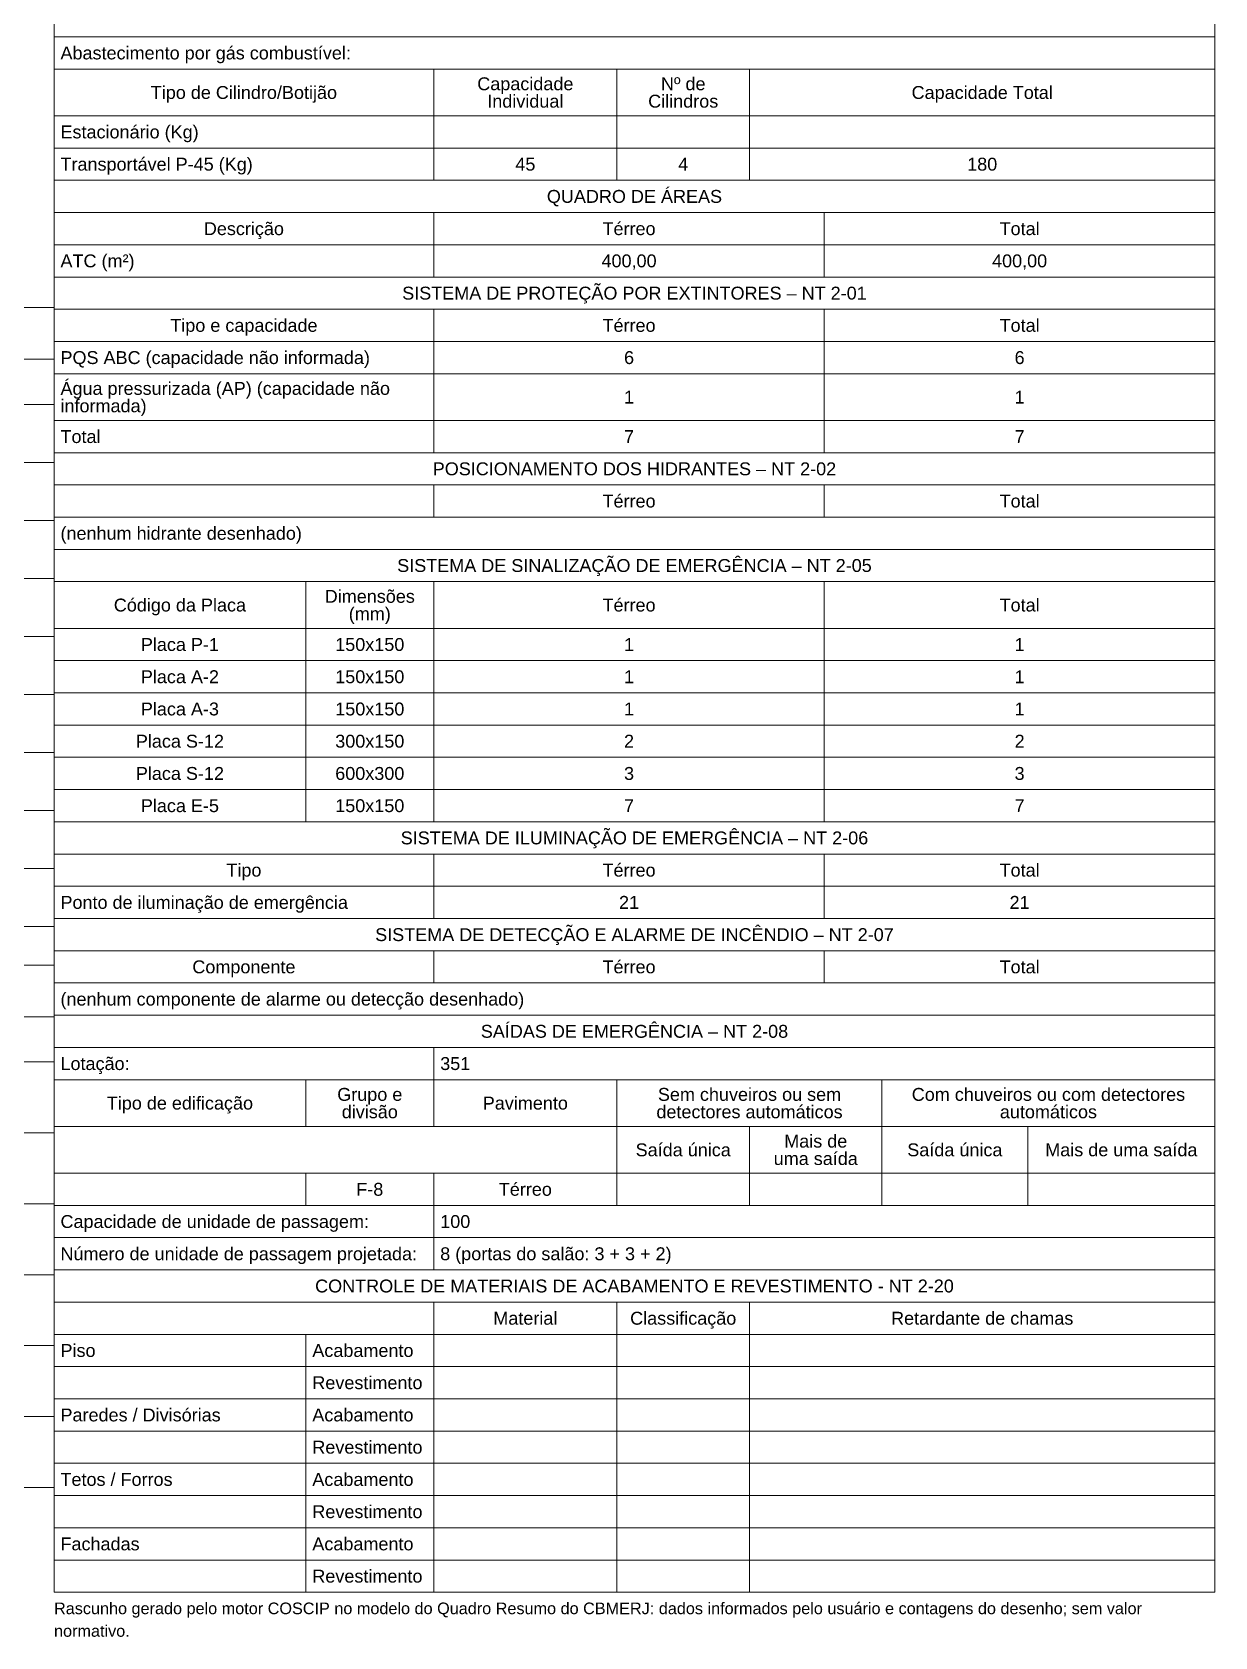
# Model space of a CAD drawing. Header units: metres. Extents: x -2 to 241, y -44 to 80.
# Drawn here: x 49.66 to 68, y -5.12 to 19.77 of the extents above; entities that cross this region are included whole.
import ezdxf
from ezdxf.enums import TextEntityAlignment as Align

# ---------------------------------------------------------------- set-up
doc = ezdxf.new("R2010")
doc.units = ezdxf.units.M
doc.header["$LTSCALE"] = 0.1
doc.layers.add('LEGENDA', color=7, linetype='Continuous', lineweight=13)
doc.layers.add('QUADRO', color=7, linetype='Continuous', lineweight=18)
doc.styles.add('COSCIP-TEXTO', font='arial.ttf')

msp = doc.modelspace()

# ---------------------------------------------------------------- linework, layer by layer
at = {"layer": 'LEGENDA'}
for p, q in [((34, 15.5), (50, 15.5)), ((50, 15.5), (50, 5.9)), ((34, 14.7), (50, 14.7)), ((34, 14), (50, 14)), ((34, 13.1), (50, 13.1)), ((34, 12.2), (50, 12.2)), ((34, 11.3), (50, 11.3)), ((34, 10.4), (50, 10.4)), ((34, 9.5), (50, 9.5)), ((34, 8.6), (50, 8.6)), ((34, 7.7), (50, 7.7)), ((34, 6.8), (50, 6.8)), ((34, 5.9), (50, 5.9)), ((34, 5.3), (50, 5.3)), ((50, 5.3), (50, -2.8)), ((34, 4.5), (50, 4.5)), ((34, 3.8), (50, 3.8)), ((34, 2.7), (50, 2.7)), ((34, 1.6), (50, 1.6)), ((34, 0.5), (50, 0.5)), ((34, -0.6), (50, -0.6)), ((34, -1.7), (50, -1.7)), ((34, -2.8), (50, -2.8))]:
    msp.add_line(p, q, dxfattribs=at)
at = {"layer": 'QUADRO'}
for p, q in [((50, 20.2), (50, 19.7)), ((68, 20.2), (68, 19.7)), ((50, 19.7), (68, 19.7)), ((50, 19.7), (68, 19.7)), ((50, 19.7), (50, 19.2)), ((68, 19.7), (68, 19.2)), ((50, 19.2), (68, 19.2)), ((50, 19.2), (68, 19.2)), ((50, 19.2), (50, 18.475)), ((55.888, 19.2), (55.888, 18.475)), ((58.729, 19.2), (58.729, 18.475)), ((60.784, 19.2), (60.784, 18.475)), ((68, 19.2), (68, 18.475)), ((50, 18.475), (68, 18.475)), ((50, 18.475), (68, 18.475)), ((50, 18.475), (50, 17.975)), ((55.888, 18.475), (55.888, 17.975)), ((58.729, 18.475), (58.729, 17.975)), ((60.784, 18.475), (60.784, 17.975)), ((68, 18.475), (68, 17.975)), ((50, 17.975), (68, 17.975)), ((50, 17.975), (68, 17.975)), ((50, 17.975), (50, 17.475)), ((55.888, 17.975), (55.888, 17.475)), ((58.729, 17.975), (58.729, 17.475)), ((60.784, 17.975), (60.784, 17.475)), ((68, 17.975), (68, 17.475)), ((50, 17.475), (68, 17.475)), ((50, 17.475), (68, 17.475)), ((50, 17.475), (50, 16.975)), ((68, 17.475), (68, 16.975)), ((50, 16.975), (68, 16.975)), ((50, 16.975), (68, 16.975)), ((50, 16.975), (50, 16.475)), ((55.888, 16.975), (55.888, 16.475)), ((61.944, 16.975), (61.944, 16.475)), ((68, 16.975), (68, 16.475)), ((50, 16.475), (68, 16.475)), ((50, 16.475), (68, 16.475)), ((50, 16.475), (50, 15.975)), ((55.888, 16.475), (55.888, 15.975)), ((61.944, 16.475), (61.944, 15.975)), ((68, 16.475), (68, 15.975)), ((50, 15.975), (68, 15.975)), ((50, 15.975), (68, 15.975)), ((50, 15.975), (50, 15.475)), ((68, 15.975), (68, 15.475)), ((50, 15.475), (68, 15.475)), ((50, 15.475), (68, 15.475)), ((50, 15.475), (50, 14.975)), ((55.888, 15.475), (55.888, 14.975)), ((61.944, 15.475), (61.944, 14.975)), ((68, 15.475), (68, 14.975)), ((50, 14.975), (68, 14.975)), ((50, 14.975), (68, 14.975)), ((50, 14.975), (50, 14.475)), ((55.888, 14.975), (55.888, 14.475)), ((61.944, 14.975), (61.944, 14.475)), ((68, 14.975), (68, 14.475)), ((50, 14.475), (68, 14.475)), ((50, 14.475), (68, 14.475)), ((50, 14.475), (50, 13.75)), ((55.888, 14.475), (55.888, 13.75)), ((61.944, 14.475), (61.944, 13.75)), ((68, 14.475), (68, 13.75)), ((50, 13.75), (68, 13.75)), ((50, 13.75), (68, 13.75)), ((50, 13.75), (50, 13.25)), ((55.888, 13.75), (55.888, 13.25)), ((61.944, 13.75), (61.944, 13.25)), ((68, 13.75), (68, 13.25)), ((50, 13.25), (68, 13.25)), ((50, 13.25), (68, 13.25)), ((50, 13.25), (50, 12.75)), ((68, 13.25), (68, 12.75)), ((50, 12.75), (68, 12.75)), ((50, 12.75), (68, 12.75)), ((50, 12.75), (50, 12.25)), ((55.888, 12.75), (55.888, 12.25)), ((61.944, 12.75), (61.944, 12.25)), ((68, 12.75), (68, 12.25)), ((50, 12.25), (68, 12.25)), ((50, 12.25), (68, 12.25)), ((50, 12.25), (50, 11.75)), ((68, 12.25), (68, 11.75)), ((50, 11.75), (68, 11.75)), ((50, 11.75), (68, 11.75)), ((50, 11.75), (50, 11.25)), ((68, 11.75), (68, 11.25)), ((50, 11.25), (68, 11.25)), ((50, 11.25), (68, 11.25)), ((50, 11.25), (50, 10.525)), ((53.905, 11.25), (53.905, 10.525)), ((55.888, 11.25), (55.888, 10.525)), ((61.944, 11.25), (61.944, 10.525)), ((68, 11.25), (68, 10.525)), ((50, 10.525), (68, 10.525)), ((50, 10.525), (68, 10.525)), ((50, 10.525), (50, 10.025)), ((53.905, 10.525), (53.905, 10.025)), ((55.888, 10.525), (55.888, 10.025)), ((61.944, 10.525), (61.944, 10.025)), ((68, 10.525), (68, 10.025)), ((50, 10.025), (68, 10.025)), ((50, 10.025), (68, 10.025)), ((50, 10.025), (50, 9.525)), ((53.905, 10.025), (53.905, 9.525)), ((55.888, 10.025), (55.888, 9.525)), ((61.944, 10.025), (61.944, 9.525)), ((68, 10.025), (68, 9.525)), ((50, 9.525), (68, 9.525)), ((50, 9.525), (68, 9.525)), ((50, 9.525), (50, 9.025)), ((53.905, 9.525), (53.905, 9.025)), ((55.888, 9.525), (55.888, 9.025)), ((61.944, 9.525), (61.944, 9.025)), ((68, 9.525), (68, 9.025)), ((50, 9.025), (68, 9.025)), ((50, 9.025), (68, 9.025)), ((50, 9.025), (50, 8.525)), ((53.905, 9.025), (53.905, 8.525)), ((55.888, 9.025), (55.888, 8.525)), ((61.944, 9.025), (61.944, 8.525)), ((68, 9.025), (68, 8.525)), ((50, 8.525), (68, 8.525)), ((50, 8.525), (68, 8.525)), ((50, 8.525), (50, 8.025)), ((53.905, 8.525), (53.905, 8.025)), ((55.888, 8.525), (55.888, 8.025)), ((61.944, 8.525), (61.944, 8.025)), ((68, 8.525), (68, 8.025)), ((50, 8.025), (68, 8.025)), ((50, 8.025), (68, 8.025)), ((50, 8.025), (50, 7.525)), ((53.905, 8.025), (53.905, 7.525)), ((55.888, 8.025), (55.888, 7.525)), ((61.944, 8.025), (61.944, 7.525)), ((68, 8.025), (68, 7.525)), ((50, 7.525), (68, 7.525)), ((50, 7.525), (68, 7.525)), ((50, 7.525), (50, 7.025)), ((68, 7.525), (68, 7.025)), ((50, 7.025), (68, 7.025)), ((50, 7.025), (68, 7.025)), ((50, 7.025), (50, 6.525)), ((55.888, 7.025), (55.888, 6.525)), ((61.944, 7.025), (61.944, 6.525)), ((68, 7.025), (68, 6.525)), ((50, 6.525), (68, 6.525)), ((50, 6.525), (68, 6.525)), ((50, 6.525), (50, 6.025)), ((55.888, 6.525), (55.888, 6.025)), ((61.944, 6.525), (61.944, 6.025)), ((68, 6.525), (68, 6.025)), ((50, 6.025), (68, 6.025)), ((50, 6.025), (68, 6.025)), ((50, 6.025), (50, 5.525)), ((68, 6.025), (68, 5.525)), ((50, 5.525), (68, 5.525)), ((50, 5.525), (68, 5.525)), ((50, 5.525), (50, 5.025)), ((55.888, 5.525), (55.888, 5.025)), ((61.944, 5.525), (61.944, 5.025)), ((68, 5.525), (68, 5.025)), ((50, 5.025), (68, 5.025)), ((50, 5.025), (68, 5.025)), ((50, 5.025), (50, 4.525)), ((68, 5.025), (68, 4.525)), ((50, 4.525), (68, 4.525)), ((50, 4.525), (68, 4.525)), ((50, 4.525), (50, 4.025)), ((68, 4.525), (68, 4.025)), ((50, 4.025), (68, 4.025)), ((50, 4.025), (68, 4.025)), ((50, 4.025), (50, 3.525)), ((55.888, 4.025), (55.888, 3.525)), ((68, 4.025), (68, 3.525)), ((50, 3.525), (68, 3.525)), ((50, 3.525), (68, 3.525)), ((50, 3.525), (50, 2.8)), ((53.905, 3.525), (53.905, 2.8)), ((55.888, 3.525), (55.888, 2.8)), ((58.729, 3.525), (58.729, 2.8)), ((62.838, 3.525), (62.838, 2.8)), ((68, 3.525), (68, 2.8)), ((50, 2.8), (68, 2.8)), ((50, 2.8), (68, 2.8)), ((50, 2.8), (50, 2.075)), ((58.729, 2.8), (58.729, 2.075)), ((60.784, 2.8), (60.784, 2.075)), ((62.838, 2.8), (62.838, 2.075)), ((65.097, 2.8), (65.097, 2.075)), ((68, 2.8), (68, 2.075)), ((50, 2.075), (68, 2.075)), ((50, 2.075), (68, 2.075)), ((50, 2.075), (50, 1.575)), ((53.905, 2.075), (53.905, 1.575)), ((55.888, 2.075), (55.888, 1.575)), ((58.729, 2.075), (58.729, 1.575)), ((60.784, 2.075), (60.784, 1.575)), ((62.838, 2.075), (62.838, 1.575)), ((65.097, 2.075), (65.097, 1.575)), ((68, 2.075), (68, 1.575)), ((50, 1.575), (68, 1.575)), ((50, 1.575), (68, 1.575)), ((50, 1.575), (50, 1.075)), ((55.888, 1.575), (55.888, 1.075)), ((68, 1.575), (68, 1.075)), ((50, 1.075), (68, 1.075)), ((50, 1.075), (68, 1.075)), ((50, 1.075), (50, 0.575)), ((55.888, 1.075), (55.888, 0.575)), ((68, 1.075), (68, 0.575)), ((50, 0.575), (68, 0.575)), ((50, 0.575), (68, 0.575)), ((50, 0.575), (50, 0.075)), ((68, 0.575), (68, 0.075)), ((50, 0.075), (68, 0.075)), ((50, 0.075), (68, 0.075)), ((50, 0.075), (50, -0.425)), ((55.888, 0.075), (55.888, -0.425)), ((58.729, 0.075), (58.729, -0.425)), ((60.784, 0.075), (60.784, -0.425)), ((68, 0.075), (68, -0.425)), ((50, -0.425), (68, -0.425)), ((50, -0.425), (68, -0.425)), ((50, -0.425), (50, -0.925)), ((53.905, -0.425), (53.905, -0.925)), ((55.888, -0.425), (55.888, -0.925)), ((58.729, -0.425), (58.729, -0.925)), ((60.784, -0.425), (60.784, -0.925)), ((68, -0.425), (68, -0.925)), ((50, -0.925), (68, -0.925)), ((50, -0.925), (68, -0.925)), ((50, -0.925), (50, -1.425)), ((53.905, -0.925), (53.905, -1.425)), ((55.888, -0.925), (55.888, -1.425)), ((58.729, -0.925), (58.729, -1.425)), ((60.784, -0.925), (60.784, -1.425)), ((68, -0.925), (68, -1.425)), ((50, -1.425), (68, -1.425)), ((50, -1.425), (68, -1.425)), ((50, -1.425), (50, -1.925)), ((53.905, -1.425), (53.905, -1.925)), ((55.888, -1.425), (55.888, -1.925)), ((58.729, -1.425), (58.729, -1.925)), ((60.784, -1.425), (60.784, -1.925)), ((68, -1.425), (68, -1.925)), ((50, -1.925), (68, -1.925)), ((50, -1.925), (68, -1.925)), ((50, -1.925), (50, -2.425)), ((53.905, -1.925), (53.905, -2.425)), ((55.888, -1.925), (55.888, -2.425)), ((58.729, -1.925), (58.729, -2.425)), ((60.784, -1.925), (60.784, -2.425)), ((68, -1.925), (68, -2.425)), ((50, -2.425), (68, -2.425)), ((50, -2.425), (68, -2.425)), ((50, -2.425), (50, -2.925)), ((53.905, -2.425), (53.905, -2.925)), ((55.888, -2.425), (55.888, -2.925)), ((58.729, -2.425), (58.729, -2.925)), ((60.784, -2.425), (60.784, -2.925)), ((68, -2.425), (68, -2.925)), ((50, -2.925), (68, -2.925)), ((50, -2.925), (68, -2.925)), ((50, -2.925), (50, -3.425)), ((53.905, -2.925), (53.905, -3.425)), ((55.888, -2.925), (55.888, -3.425)), ((58.729, -2.925), (58.729, -3.425)), ((60.784, -2.925), (60.784, -3.425)), ((68, -2.925), (68, -3.425)), ((50, -3.425), (68, -3.425)), ((50, -3.425), (68, -3.425)), ((50, -3.425), (50, -3.925)), ((53.905, -3.425), (53.905, -3.925)), ((55.888, -3.425), (55.888, -3.925)), ((58.729, -3.425), (58.729, -3.925)), ((60.784, -3.425), (60.784, -3.925)), ((68, -3.425), (68, -3.925)), ((50, -3.925), (68, -3.925)), ((50, -3.925), (68, -3.925)), ((50, -3.925), (50, -4.425)), ((53.905, -3.925), (53.905, -4.425)), ((55.888, -3.925), (55.888, -4.425)), ((58.729, -3.925), (58.729, -4.425)), ((60.784, -3.925), (60.784, -4.425)), ((68, -3.925), (68, -4.425)), ((50, -4.425), (68, -4.425))]:
    msp.add_line(p, q, dxfattribs=at)

# ---------------------------------------------------------------- texts
at = {"layer": 'QUADRO', "style": 'COSCIP-TEXTO'}
for s, height, p in [('Abastecimento por gás combustível:', 0.2, (50.1, 19.45)), ('Estacionário (Kg)', 0.2, (50.1, 18.225)), ('Transportável P-45 (Kg)', 0.2, (50.1, 17.725)), ('ATC (m²)', 0.2, (50.1, 16.225)), ('PQS ABC (capacidade não informada)', 0.2, (50.1, 14.725)), ('Água pressurizada (AP) (capacidade não', 0.2, (50.1, 14.247)), ('informada)', 0.2, (50.1, 13.977)), ('Total', 0.2, (50.1, 13.5)), ('(nenhum hidrante desenhado)', 0.2, (50.1, 12)), ('Ponto de iluminação de emergência', 0.2, (50.1, 6.275)), ('(nenhum componente de alarme ou detecção desenhado)', 0.2, (50.1, 4.775)), ('Lotação:', 0.2, (50.1, 3.775)), ('351', 0.2, (55.988, 3.775)), ('Capacidade de unidade de passagem:', 0.2, (50.1, 1.325)), ('100', 0.2, (55.988, 1.325)), ('Número de unidade de passagem projetada:', 0.2, (50.1, 0.825)), ('8 (portas do salão: 3 + 3 + 2)', 0.2, (55.988, 0.825)), ('Piso', 0.2, (50.1, -0.675)), ('Acabamento', 0.2, (54.005, -0.675)), ('Revestimento', 0.2, (54.005, -1.175)), ('Paredes / Divisórias', 0.2, (50.1, -1.675)), ('Acabamento', 0.2, (54.005, -1.675)), ('Revestimento', 0.2, (54.005, -2.175)), ('Tetos / Forros', 0.2, (50.1, -2.675)), ('Acabamento', 0.2, (54.005, -2.675)), ('Revestimento', 0.2, (54.005, -3.175)), ('Fachadas', 0.2, (50.1, -3.675)), ('Acabamento', 0.2, (54.005, -3.675)), ('Revestimento', 0.2, (54.005, -4.175)), ('Rascunho gerado pelo motor COSCIP no modelo do Quadro Resumo do CBMERJ: dados informados pelo usuário e contagens do desenho; sem valor', 0.18, (50, -4.675)), ('normativo.', 0.18, (50, -5.025))]:
    msp.add_text(s, height=height, dxfattribs=at).set_placement(p, align=Align.MIDDLE_LEFT)
for s, p in [('Tipo de Cilindro/Botijão', (52.944, 18.837)), ('Capacidade', (57.308, 18.972)), ('Nº de', (59.756, 18.972)), ('Capacidade Total', (64.392, 18.837)), ('Individual', (57.308, 18.702)), ('Cilindros', (59.756, 18.702)), ('45', (57.308, 17.725)), ('4', (59.756, 17.725)), ('180', (64.392, 17.725)), ('QUADRO DE ÁREAS', (59, 17.225)), ('Descrição', (52.944, 16.725)), ('Térreo', (58.916, 16.725)), ('Total', (64.972, 16.725)), ('400,00', (58.916, 16.225)), ('400,00', (64.972, 16.225)), ('SISTEMA DE PROTEÇÃO POR EXTINTORES – NT 2-01', (59, 15.725)), ('Tipo e capacidade', (52.944, 15.225)), ('Térreo', (58.916, 15.225)), ('Total', (64.972, 15.225)), ('6', (58.916, 14.725)), ('6', (64.972, 14.725)), ('1', (58.916, 14.112)), ('1', (64.972, 14.112)), ('7', (58.916, 13.5)), ('7', (64.972, 13.5)), ('POSICIONAMENTO DOS HIDRANTES – NT 2-02', (59, 13)), ('Térreo', (58.916, 12.5)), ('Total', (64.972, 12.5)), ('SISTEMA DE SINALIZAÇÃO DE EMERGÊNCIA – NT 2-05', (59, 11.5)), ('Código da Placa', (51.952, 10.887)), ('Dimensões', (54.896, 11.022)), ('Térreo', (58.916, 10.887)), ('Total', (64.972, 10.887)), ('(mm)', (54.896, 10.752)), ('Placa P-1', (51.952, 10.275)), ('150x150', (54.896, 10.275)), ('1', (58.916, 10.275)), ('1', (64.972, 10.275)), ('Placa A-2', (51.952, 9.775)), ('150x150', (54.896, 9.775)), ('1', (58.916, 9.775)), ('1', (64.972, 9.775)), ('Placa A-3', (51.952, 9.275)), ('150x150', (54.896, 9.275)), ('1', (58.916, 9.275)), ('1', (64.972, 9.275)), ('Placa S-12', (51.952, 8.775)), ('300x150', (54.896, 8.775)), ('2', (58.916, 8.775)), ('2', (64.972, 8.775)), ('Placa S-12', (51.952, 8.275)), ('600x300', (54.896, 8.275)), ('3', (58.916, 8.275)), ('3', (64.972, 8.275)), ('Placa E-5', (51.952, 7.775)), ('150x150', (54.896, 7.775)), ('7', (58.916, 7.775)), ('7', (64.972, 7.775)), ('SISTEMA DE ILUMINAÇÃO DE EMERGÊNCIA – NT 2-06', (59, 7.275)), ('Tipo', (52.944, 6.775)), ('Térreo', (58.916, 6.775)), ('Total', (64.972, 6.775)), ('21', (58.916, 6.275)), ('21', (64.972, 6.275)), ('SISTEMA DE DETECÇÃO E ALARME DE INCÊNDIO – NT 2-07', (59, 5.775)), ('Componente', (52.944, 5.275)), ('Térreo', (58.916, 5.275)), ('Total', (64.972, 5.275)), ('SAÍDAS DE EMERGÊNCIA – NT 2-08', (59, 4.275)), ('Tipo de edificação', (51.952, 3.162)), ('Grupo e', (54.896, 3.297)), ('Pavimento', (57.308, 3.162)), ('Sem chuveiros ou sem', (60.784, 3.297)), ('Com chuveiros ou com detectores', (65.419, 3.297)), ('divisão', (54.896, 3.027)), ('detectores automáticos', (60.784, 3.027)), ('automáticos', (65.419, 3.027)), ('Saída\xa0única', (59.756, 2.437)), ('Mais de', (61.811, 2.572)), ('Saída\xa0única', (63.968, 2.437)), ('Mais de uma\xa0saída', (66.549, 2.437)), ('uma\xa0saída', (61.811, 2.302)), ('F-8', (54.896, 1.825)), ('Térreo', (57.308, 1.825)), ('CONTROLE DE MATERIAIS DE ACABAMENTO E REVESTIMENTO - NT 2-20', (59, 0.325)), ('Material', (57.308, -0.175)), ('Classificação', (59.756, -0.175)), ('Retardante de chamas', (64.392, -0.175))]:
    msp.add_text(s, height=0.2, dxfattribs=at).set_placement(p, align=Align.MIDDLE_CENTER)

doc.saveas('drawing.dxf')
